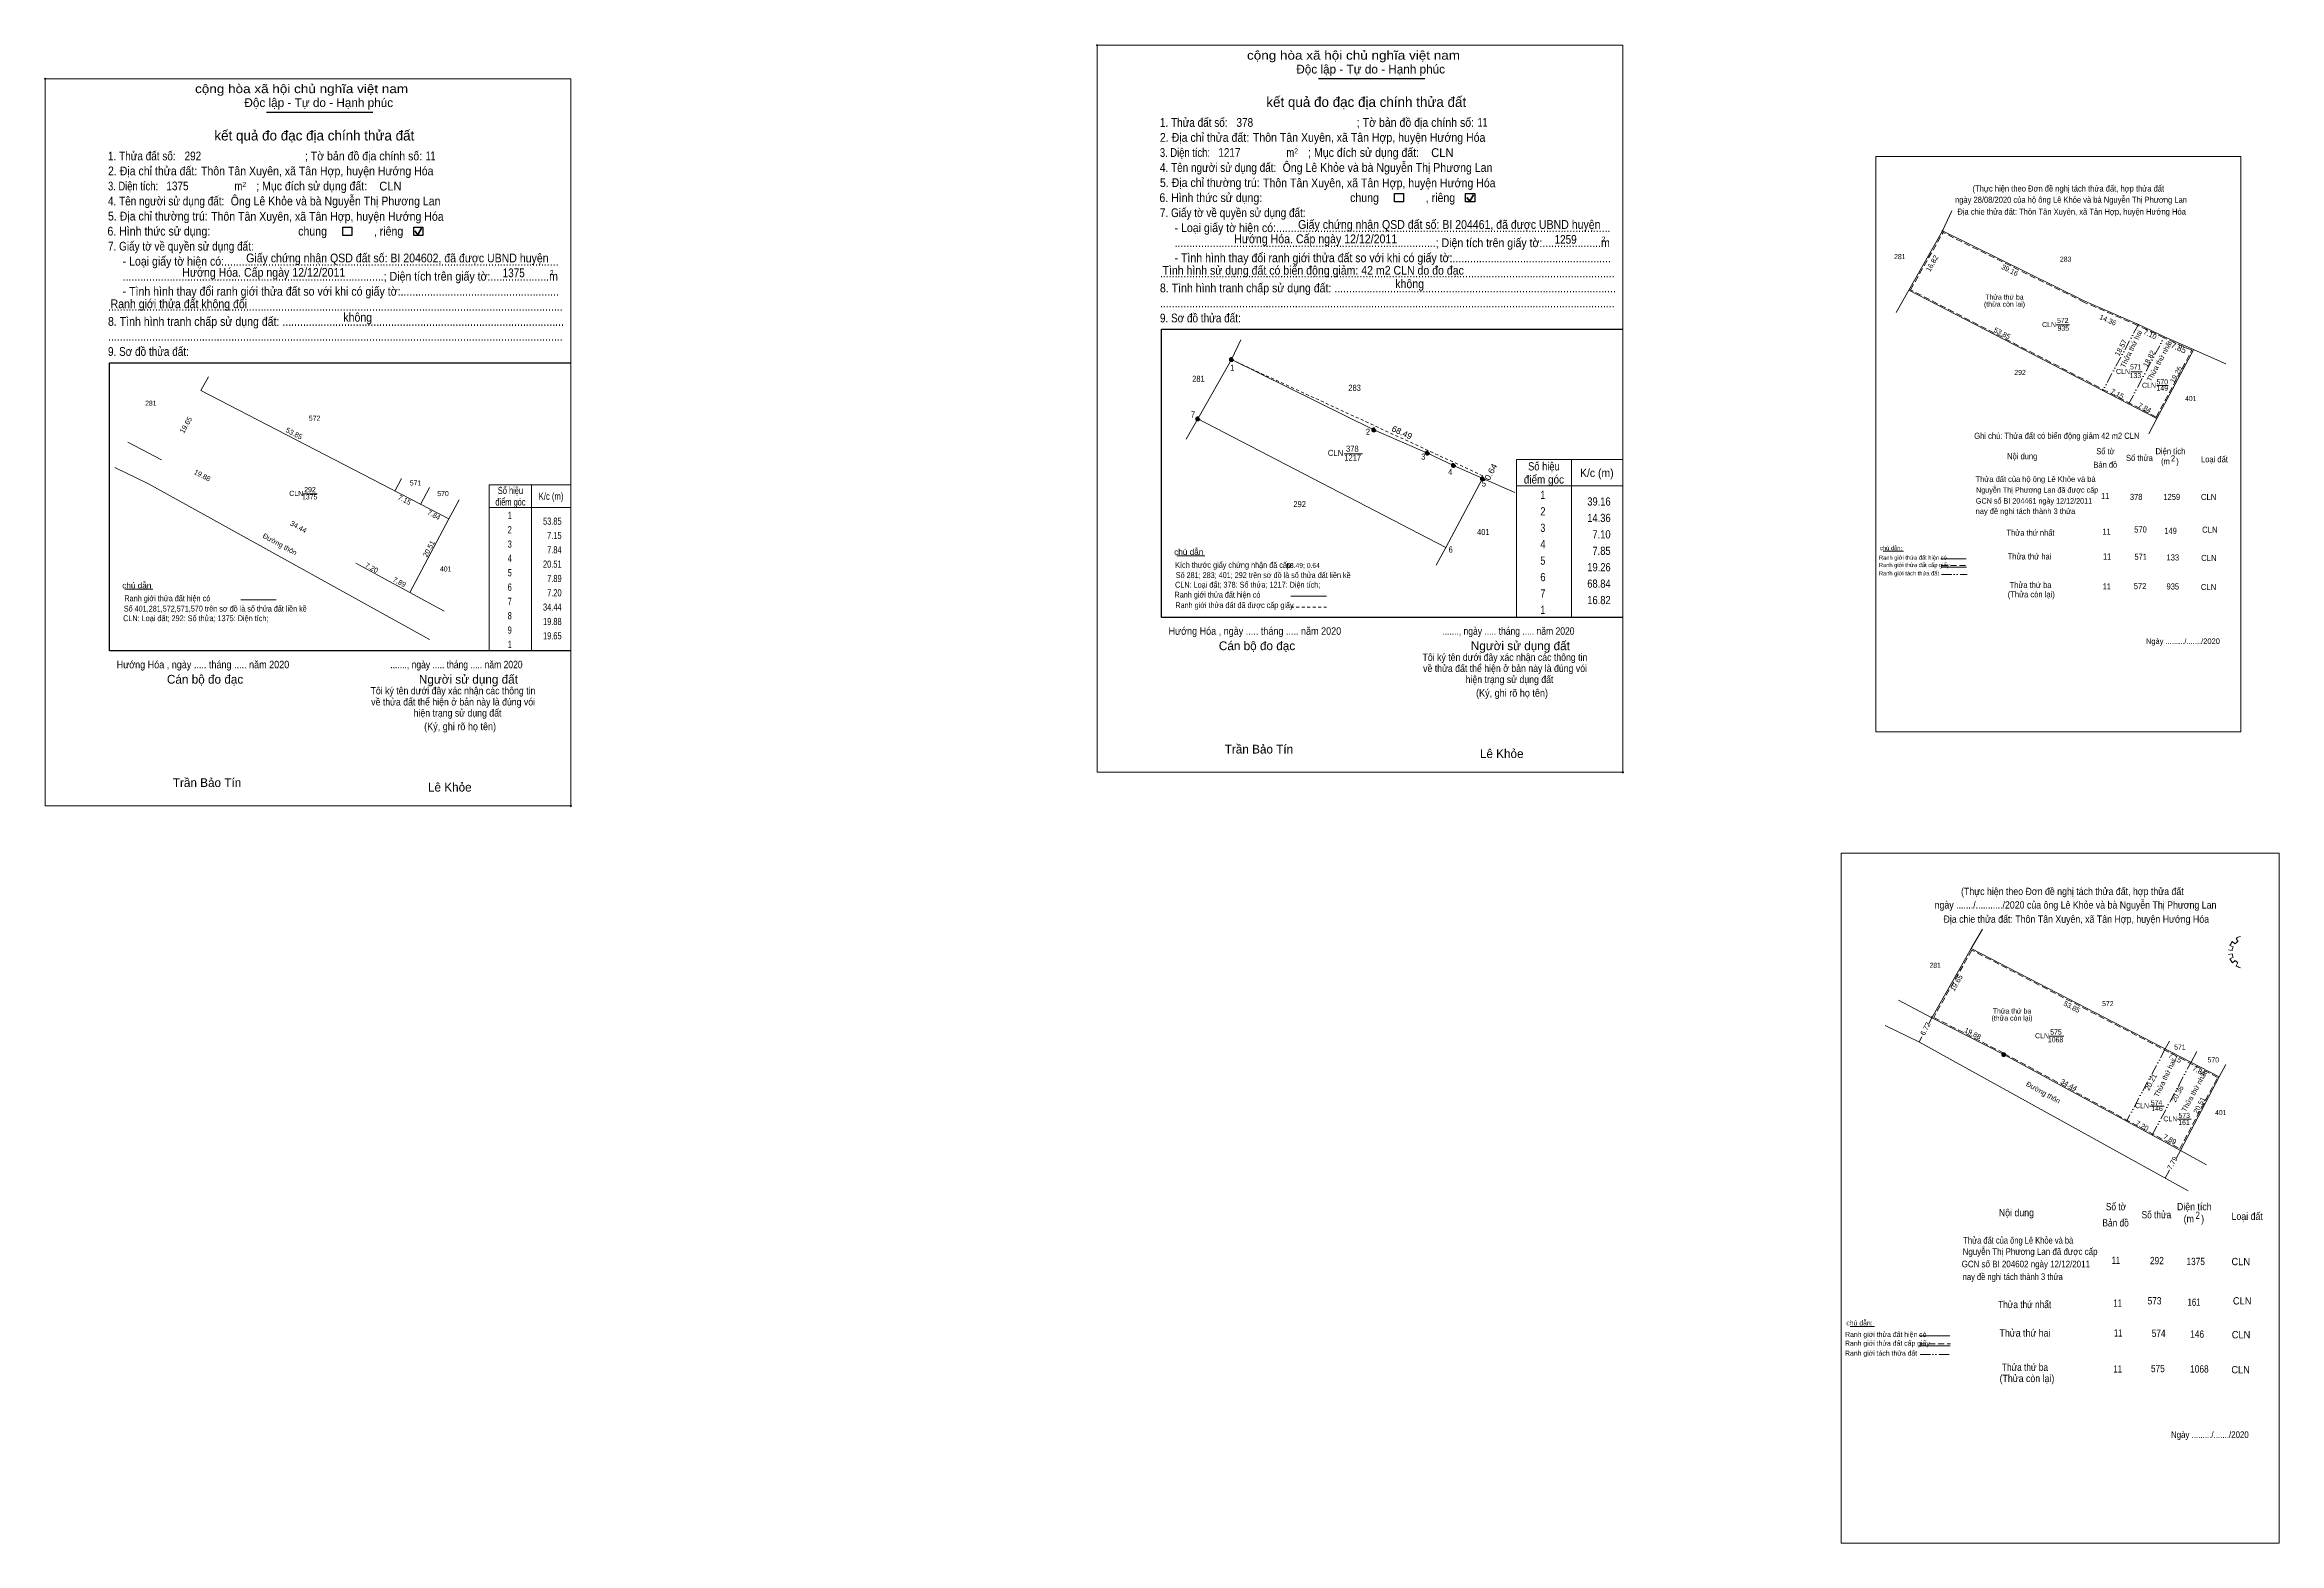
# Model space of a CAD drawing. Header units: metres. Extents: x 551046 to 552048, y 1840867 to 1841786.
# Drawn here: x 551046 to 551597, y 1840867 to 1841237 of the extents above; entities that cross this region are included whole.
import ezdxf
from ezdxf.enums import TextEntityAlignment as Align

# ---------------------------------------------------------------- set-up
doc = ezdxf.new("R2010")
doc.units = ezdxf.units.M
doc.header["$LTSCALE"] = 0.5
doc.header["$PDMODE"] = 32
doc.header["$PDSIZE"] = 0.25
for name, pattern in [('DASH_DOUBLE_DOT', [9.2, 5, -1.2, 0.3, -1.2, 0.3, -1.2]), ('MEDIUM_DASHED', [4.5, 3, -1.5]), ('SHORT_DASHED', [2.7, 1.5, -1.2])]:
    doc.linetypes.add(name, pattern=pattern)
for name, color, linetype, lineweight in [('10', 7, 'Continuous', 13), ('13', 7, 'Continuous', 13), ('17', 7, 'Continuous', 13), ('2', 7, 'Continuous', 25), ('5', 7, 'Continuous', 13), ('6', 7, 'Continuous', 13), ('63', 7, 'Continuous', 13)]:
    doc.layers.add(name, color=color, linetype=linetype, lineweight=lineweight)

msp = doc.modelspace()

# ---------------------------------------------------------------- hatches: boundary and pattern name
at = {"layer": '17'}
for points in [[(551339.1706, 1841158.8887, 1), (551338.1706, 1841158.8887, 1)], [(551330.8706, 1841144.2587, 1), (551329.8706, 1841144.2587, 1)], [(551374.2806, 1841141.5487, 1), (551373.2806, 1841141.5487, 1)], [(551387.4706, 1841135.8587, 1), (551386.4706, 1841135.8587, 1)], [(551393.8906, 1841132.8187, 1), (551392.8906, 1841132.8187, 1)], [(551401.0605, 1841129.5116, 1), (551400.0605, 1841129.5116, 1)]]:
    msp.add_hatch(color=256, dxfattribs=at).paths.add_polyline_path(points)
at = {"layer": '63'}
msp.add_hatch(color=256, dxfattribs=at).paths.add_polyline_path([(551529.5723, 1840987.5493, 1), (551528.5723, 1840987.5493, 1)])

# ---------------------------------------------------------------- linework, layer by layer
at = {"layer": '10'}
for p, q in [((551084.58, 1841151.25), (551086.52, 1841154.67)), ((551145.71, 1841119.6), (551084.58, 1841151.25)), ((551134.08, 1841129.62), (551132.4, 1841126.49)), ((551138.75, 1841123.2), (551140.97, 1841127.36))]:
    msp.add_line(p, q, dxfattribs=at)
msp.add_lwpolyline([(551136.11, 1841101.48), (551145.71, 1841119.6), (551148.24, 1841124.34)], dxfattribs=at)
at = {"layer": '13'}
msp.add_line((551109.8, 1841125.77), (551113.24, 1841125.77), dxfattribs=at)
at = {"layer": '17'}
for p, q in [((551516.29, 1841195.56), (551513.98, 1841190.62)), ((551340.95, 1841163.76), (551338.67, 1841158.89)), ((551330.37, 1841144.26), (551338.67, 1841158.89)), ((551330.37, 1841144.26), (551327.52, 1841139.24)), ((551391.5, 1841112.61), (551330.37, 1841144.26)), ((551074.88, 1841134.16), (551066.63, 1841138.5)), ((551366.45, 1841135.7), (551370.98, 1841135.7)), ((551325.19, 1841110.55), (551332.13, 1841110.55)), ((551499.36, 1841111.67), (551504.34, 1841111.67)), ((551065.85, 1841102.29), (551072.79, 1841102.29)), ((551136.11, 1841101.48), (551144.56, 1841096.89)), ((551491.22, 1840920.51), (551497.2, 1840920.51))]:
    msp.add_line(p, q, dxfattribs=at)
at = {"layer": '17', "linetype": 'SHORT_DASHED'}
msp.add_line((551338.67, 1841158.89), (551400.85, 1841130.17), dxfattribs=at)
at = {"layer": '17'}
for points in [[(551583.83, 1841157.83), (551575.26, 1841161.61), (551568.7, 1841164.55), (551562.28, 1841167.59), (551549.09, 1841173.28), (551513.98, 1841190.62)], [(551408.52, 1841126.1), (551399.95, 1841129.88), (551393.39, 1841132.82), (551386.97, 1841135.86), (551373.78, 1841141.55), (551338.67, 1841158.89)], [(551564.82, 1841140.58), (551566.81, 1841144.34), (551575.86, 1841161.34)], [(551063.36, 1841132.28), (551071.67, 1841128.26), (551141, 1841089.86)], [(551389.18, 1841108.24), (551391.5, 1841112.61), (551400.55, 1841129.61)], [(551122.84, 1841108.68), (551129.17, 1841105.24), (551136.11, 1841101.48)]]:
    msp.add_lwpolyline(points, dxfattribs=at)
at = {"layer": '17', "linetype": 'DASH_DOUBLE_DOT'}
for centre in [(551338.6706, 1841158.8887), (551330.3706, 1841144.2587), (551373.7806, 1841141.5487), (551386.9706, 1841135.8587), (551393.3906, 1841132.8187), (551400.5605, 1841129.5116)]:
    msp.add_circle(centre, 0.5, dxfattribs=at)
at = {"layer": '17'}
msp.add_point((551338.67, 1841158.89), dxfattribs=at)
at = {"layer": '2'}
for p, q in [((551360.15, 1841228.19), (551386.36, 1841228.19)), ((551100.81, 1841219.93), (551127.02, 1841219.93)), ((551321.45, 1841166.37), (551435.16, 1841166.37)), ((551062.11, 1841158.11), (551175.82, 1841158.11))]:
    msp.add_line(p, q, dxfattribs=at)
at = {"layer": '2', "lineweight": 35}
for p, q in [((551396.7, 1841198.89), (551397.44, 1841197.93)), ((551397.44, 1841197.93), (551398.34, 1841199.53)), ((551138.1, 1841189.67), (551139, 1841191.27)), ((551137.36, 1841190.63), (551138.1, 1841189.67))]:
    msp.add_line(p, q, dxfattribs=at)
at = {"layer": '2', "lineweight": 13}
for points in [[(551305.56, 1841236.41), (551435.16, 1841236.41), (551435.16, 1841057.14), (551305.56, 1841057.14)], [(551046.22, 1841228.15), (551175.82, 1841228.15), (551175.82, 1841048.88), (551046.22, 1841048.88)]]:
    msp.add_lwpolyline(points, close=True, dxfattribs=at)
at = {"layer": '2'}
for points in [[(551378.9, 1841199.84), (551381.13, 1841199.84), (551381.13, 1841197.77), (551378.9, 1841197.77)], [(551396.41, 1841199.84), (551398.64, 1841199.84), (551398.64, 1841197.77), (551396.41, 1841197.77)], [(551119.56, 1841191.58), (551121.79, 1841191.58), (551121.79, 1841189.51), (551119.56, 1841189.51)], [(551137.07, 1841191.58), (551139.3, 1841191.58), (551139.3, 1841189.51), (551137.07, 1841189.51)]]:
    msp.add_lwpolyline(points, close=True, dxfattribs=at)
for points in [[(551435.16, 1841095.35), (551321.45, 1841095.35), (551321.45, 1841166.37)], [(551175.82, 1841087.09), (551062.11, 1841087.09), (551062.11, 1841158.11)]]:
    msp.add_lwpolyline(points, dxfattribs=at)
for p in [(551305.56, 1841236.41), (551046.22, 1841228.15), (551435.16, 1841057.14), (551175.82, 1841048.88)]:
    msp.add_point(p, dxfattribs=at)
at = {"layer": '5'}
for points in [[(551497.52, 1841208.93), (551587.52, 1841208.93), (551587.52, 1841067.13), (551497.52, 1841067.13)], [(551489.01, 1841037.22), (551597.01, 1841037.22), (551597.01, 1840867.06), (551489.01, 1840867.06)]]:
    msp.add_lwpolyline(points, close=True, dxfattribs=at)
at = {"layer": '6'}
for p, q in [((551513.56, 1841109.75), (551519.82, 1841109.75)), ((551513.66, 1841107.73), (551519.92, 1841107.73)), ((551094.43, 1841099.68), (551103.2, 1841099.68)), ((551353.32, 1841100.57), (551362.09, 1841100.57)), ((551508.26, 1840918.2), (551515.77, 1840918.2)), ((551508.38, 1840915.78), (551515.89, 1840915.78))]:
    msp.add_line(p, q, dxfattribs=at)
at = {"layer": '6', "linetype": 'MEDIUM_DASHED'}
for p, q in [((551513.66, 1841108.15), (551519.96, 1841108.15)), ((551508.38, 1840916.28), (551515.94, 1840916.28))]:
    msp.add_line(p, q, dxfattribs=at)
at = {"layer": '6', "linetype": 'SHORT_DASHED'}
msp.add_line((551353.31, 1841097.87), (551362.14, 1841097.87), dxfattribs=at)
at = {"layer": '63'}
for p, q in [((551505.68, 1841175.99), (551513.98, 1841190.62)), ((551505.68, 1841175.99), (551502.58, 1841170.53)), ((551566.81, 1841144.34), (551505.68, 1841175.99)), ((551541.99, 1841167.43), (551545.26, 1841167.43)), ((551560.4, 1841155.92), (551563.17, 1841155.92)), ((551566.82, 1841152.52), (551569.59, 1841152.52)), ((551422.52, 1841134.23), (551422.52, 1841095.35)), ((551422.52, 1841134.23), (551422.52, 1841095.35)), ((551166.14, 1841128.05), (551166.14, 1841087.07)), ((551408.92, 1841127.75), (551435.16, 1841127.75)), ((551521.08, 1841013.7), (551523.81, 1841018.5)), ((551585.42, 1841015.44), (551586.08, 1841014.86)), ((551586.81, 1841015.49), (551586.34, 1841016.2)), ((551582.21, 1840982.05), (551521.08, 1841013.7)), ((551584.51, 1841013.39), (551585.37, 1841013.25)), ((551585.37, 1841012.38), (551584.51, 1841012.24)), ((551585.63, 1841014.12), (551584.85, 1841014.45)), ((551584.85, 1841011.17), (551585.63, 1841011.56)), ((551586.16, 1841010.74), (551585.48, 1841010.19)), ((551586.34, 1841009.45), (551586.78, 1841010.22)), ((551511.38, 1840996.61), (551503.13, 1841000.95)), ((551499.86, 1840994.73), (551508.17, 1840990.71)), ((551510.54, 1840995.02), (551511.38, 1840996.61)), ((551511.23, 1840996.94), (551511.38, 1840996.61)), ((551508.17, 1840990.71), (551574.5, 1840953.97)), ((551508.25, 1840990.66), (551508.91, 1840991.92)), ((551540.27, 1840992.07), (551543.9, 1840992.07)), ((551569.93, 1840990.86), (551568.9, 1840988.94)), ((551575.25, 1840985.65), (551576.67, 1840988.31)), ((551565.04, 1840974.86), (551568.59, 1840974.86)), ((551571.95, 1840971.66), (551575.26, 1840971.66)), ((551571.63, 1840962.12), (551572.61, 1840963.93)), ((551572.61, 1840963.93), (551579.1, 1840960.4)), ((551568.89, 1840957.08), (551569.96, 1840959.04))]:
    msp.add_line(p, q, dxfattribs=at)
at = {"layer": '63', "linetype": 'DASH_DOUBLE_DOT'}
for p, q in [((551562.28, 1841167.59), (551553.5, 1841151.23)), ((551559.85, 1841147.94), (551568.7, 1841164.55)), ((551513.74, 1841105.93), (551520.04, 1841105.93)), ((551568.9, 1840988.94), (551559.34, 1840971.13)), ((551565.67, 1840967.69), (551575.25, 1840985.65)), ((551508.48, 1840913.62), (551516.04, 1840913.62))]:
    msp.add_line(p, q, dxfattribs=at)
at = {"layer": '63', "linetype": 'MEDIUM_DASHED'}
for p, q in [((551566.69, 1841144.74), (551575.45, 1841161.2)), ((551581.8, 1840981.92), (551521.2, 1841013.3)), ((551572.48, 1840964.34), (551581.8, 1840981.92))]:
    msp.add_line(p, q, dxfattribs=at)
for points in [[(551566.69, 1841144.74), (551506.1, 1841176.12), (551514.1, 1841190.23)], [(551575.45, 1841161.2), (551568.57, 1841164.28), (551562.16, 1841167.32), (551548.96, 1841173.01), (551514.1, 1841190.23)], [(551521.2, 1841013.3), (551511.8, 1840996.73), (551529.21, 1840987.82), (551572.48, 1840964.34)]]:
    msp.add_lwpolyline(points, dxfattribs=at)
at = {"layer": '63'}
msp.add_lwpolyline([(551408.92, 1841134.23), (551435.16, 1841134.23), (551435.16, 1841095.35), (551408.92, 1841095.35)], close=True, dxfattribs=at)
for points in [[(551166.14, 1841087.07), (551155.71, 1841087.07), (551155.71, 1841128.05), (551166.14, 1841128.05)], [(551166.14, 1841128.05), (551175.82, 1841128.05), (551175.82, 1841087.07), (551166.14, 1841087.07)], [(551155.71, 1841122.4), (551166.14, 1841122.4), (551175.82, 1841122.4)], [(551521.08, 1841013.7), (551511.38, 1840996.61), (551529.07, 1840987.55), (551572.61, 1840963.93)], [(551572.61, 1840963.93), (551582.21, 1840982.05), (551583.83, 1840985.1)]]:
    msp.add_lwpolyline(points, dxfattribs=at)
msp.add_circle((551529.0723, 1840987.5493), 0.5, dxfattribs=at)
for centre, major_axis, start_param, end_param in [((551588.5254, 1841012.839), (4.0379, 0), 2.43958176, 2.72400246), ((551588.5254, 1841012.839), (3.1646, 0), 2.13373541, 2.44496261), ((551588.5254, 1841012.839), (4.0379, 0), 1.84955988, 2.13900916), ((551588.5254, 1841012.839), (4.0379, 0), 3.56988637, 3.85691866), ((551588.5254, 1841012.839), (3.1646, 0), 2.72368549, 3.01515824), ((551588.5254, 1841012.839), (3.1646, 0), 3.28229955, 3.56105054), ((551588.5254, 1841012.839), (3.1646, 0), 3.86077574, 4.13258255), ((551588.5024, 1841012.815), (4.0379, 0), 4.1470906, 4.43659307)]:
    msp.add_ellipse(centre, major_axis=major_axis, ratio=0.995001, start_param=start_param, end_param=end_param, dxfattribs=at)
msp.add_point((551513.98, 1841190.62), dxfattribs=at)

# ---------------------------------------------------------------- texts
at = {"layer": '13'}
for s, width, p in [('572', 0.85, (551112.645, 1841143.82)), ('CLN', 0.95, (551108.105, 1841125.29)), ('1375', 0.85, (551111.425, 1841124.42)), ('292', 0.85, (551111.505, 1841126.21)), ('571', 0.8, (551137.52, 1841127.86)), ('570', 0.85, (551144.3, 1841125.24))]:
    msp.add_text(s, height=1.25, dxfattribs=dict(at, width=width)).set_placement(p, align=Align.CENTER)
at = {"layer": '17'}
for s, height, width, p in [('281', 1.5, 0.8, (551330.54, 1841153.42)), ('283', 1.5, 0.85, (551369.035, 1841151.19)), ('281', 1.25, 0.8, (551072.27, 1841147.51)), ('CLN', 1.5, 0.95, (551364.35, 1841135.14)), ('378', 1.5, 0.85, (551368.47, 1841136.18)), ('292', 1.5, 0.85, (551355.5, 1841122.53)), ('401', 1.5, 0.8, (551400.77, 1841115.63)), ('401', 1.25, 0.8, (551144.95, 1841106.66))]:
    msp.add_text(s, height=height, dxfattribs=dict(at, width=width)).set_placement(p, align=Align.CENTER)
msp.add_text('Đường thôn', height=1.25, rotation=331.019, dxfattribs=at).set_placement((551103.7672, 1841112.8322), align=Align.CENTER)
at = {"layer": '2'}
for s, height, width, p in [('cộng hòa xã hội chủ nghĩa việt nam', 2.163, 1.15, (551342.51, 1841232.85)), ('cộng hòa xã hội chủ nghĩa việt nam', 2.163, 1.15, (551083.17, 1841224.59)), ('1. Thửa đất số:', 2.163, 0.85, (551321.04, 1841216.28)), ('; Tờ bản đồ địa chính số:', 2.163, 0.9, (551369.58, 1841216.28)), ('2. Địa chỉ thửa đất:', 2.163, 0.9, (551321.04, 1841212.59)), ('378', 2.16, 0.85, (551339.92, 1841216.28)), ('Thôn Tân Xuyên, xã Tân Hợp, huyện Hướng Hóa', 2.16, 0.9, (551343.97, 1841212.59)), ('11', 2.16, 0.75, (551399.37, 1841216.32)), ('1. Thửa đất số:', 2.163, 0.85, (551061.7, 1841208.02)), ('292', 2.16, 0.85, (551080.58, 1841208.02)), ('; Tờ bản đồ địa chính số:', 2.163, 0.9, (551110.24, 1841208.02)), ('11', 2.16, 0.75, (551140.03, 1841208.06)), ('4. Tên người sử dụng đất:', 2.163, 0.85, (551321.04, 1841205.17)), ('3. Diện tích:', 2.163, 0.8, (551321.04, 1841208.87)), ('1217', 2.16, 0.85, (551335.44, 1841208.89)), ('Ông Lê Khỏe và bà Nguyễn Thị Phương Lan', 2.16, 0.9, (551351.29, 1841205.17)), ('m', 2.163, 0.8, (551352.23, 1841208.87)), ('2', 1.236, 0.8, (551354.17, 1841209.73)), ('; Mục đích sử dụng đất:', 2.163, 0.9, (551357.58, 1841208.87)), ('CLN', 2.16, 0.95, (551387.92, 1841208.85)), ('3. Diện tích:', 2.163, 0.8, (551061.7, 1841200.61)), ('2. Địa chỉ thửa đất:', 2.163, 0.9, (551061.7, 1841204.33)), ('1375', 2.16, 0.85, (551076.1, 1841200.63)), ('Thôn Tân Xuyên, xã Tân Hợp, huyện Hướng Hóa', 2.16, 0.9, (551084.63, 1841204.33)), ('m', 2.163, 0.8, (551092.89, 1841200.61)), ('2', 1.236, 0.8, (551094.83, 1841201.47)), ('; Mục đích sử dụng đất:', 2.163, 0.9, (551098.24, 1841200.61)), ('CLN', 2.16, 0.95, (551128.58, 1841200.59)), ('5. Địa chỉ thường trú:', 2.163, 0.9, (551321.04, 1841201.45)), ('Thôn Tân Xuyên, xã Tân Hợp, huyện Hướng Hóa', 2.16, 0.9, (551346.47, 1841201.38)), ('4. Tên người sử dụng đất:', 2.163, 0.85, (551061.7, 1841196.91)), ('Ông Lê Khỏe và bà Nguyễn Thị Phương Lan', 2.16, 0.9, (551091.95, 1841196.91)), ('6. Hình thức sử dụng:', 2.163, 0.9, (551320.91, 1841197.74)), ('chung                , riêng', 2.163, 0.9, (551367.93, 1841197.74)), ('6. Hình thức sử dụng:', 2.163, 0.9, (551061.57, 1841189.48)), ('5. Địa chỉ thường trú:', 2.163, 0.9, (551061.7, 1841193.19)), ('Thôn Tân Xuyên, xã Tân Hợp, huyện Hướng Hóa', 2.16, 0.9, (551087.13, 1841193.12)), ('chung                , riêng', 2.163, 0.9, (551108.59, 1841189.48)), ('7. Giấy tờ về quyền sử dụng đất:', 2.163, 0.85, (551321.04, 1841194.03)), ('     - Loại giấy tờ hiện có:..................................................................................................................', 2.163, 0.9, (551321.04, 1841190.33)), ('Giấy chứng nhận QSD đất số: BI 204461, đã được UBND huyện', 2.16, 0.9, (551355.11, 1841191.13)), ('7. Giấy tờ về quyền sử dụng đất:', 2.163, 0.85, (551061.7, 1841185.77)), ('     .........................................................................................; Diện tích trên giấy tờ:....................m', 2.163, 0.9, (551321.04, 1841186.62)), ('Hướng Hóa. Cấp ngày 12/12/2011', 2.17, 0.9, (551339.35, 1841187.58)), ('1259', 2.16, 0.85, (551418.33, 1841187.46)), ('2', 1.236, 0.8, (551429.97, 1841187.99)), ('     - Loại giấy tờ hiện có:..................................................................................................................', 2.163, 0.9, (551061.7, 1841182.07)), ('     .........................................................................................; Diện tích trên giấy tờ:....................m', 2.163, 0.9, (551061.7, 1841178.36)), ('Hướng Hóa. Cấp ngày 12/12/2011', 2.17, 0.9, (551080.01, 1841179.32)), ('Giấy chứng nhận QSD đất số: BI 204602, đã được UBND huyện', 2.16, 0.9, (551095.77, 1841182.87)), ('1375', 2.16, 0.85, (551158.99, 1841179.2)), ('2', 1.236, 0.8, (551170.63, 1841179.73)), ('Tình hình sử dụng đất có biến động giảm: 42 m2 CLN do đo đạc', 2.16, 0.9, (551321.68, 1841179.83)), ('     - Tình hình thay đổi ranh giới thửa đất so với khi có giấy tờ:......................................................', 2.163, 0.9, (551321.04, 1841182.91)), ('     - Tình hình thay đổi ranh giới thửa đất so với khi có giấy tờ:......................................................', 2.163, 0.9, (551061.7, 1841174.65)), ('8. Tình hình tranh chấp sử dụng đất: ................................................................................................', 2.163, 0.9, (551321.04, 1841175.48)), ('...........................................................................................................................................................', 2.163, 0.9, (551321.04, 1841179.2)), ('không', 2.163, 0.9, (551379.06, 1841176.51)), ('8. Tình hình tranh chấp sử dụng đất: ................................................................................................', 2.163, 0.9, (551061.7, 1841167.22)), ('...........................................................................................................................................................', 2.163, 0.9, (551061.7, 1841170.94)), ('Ranh giới thửa đất không đổi', 2.16, 0.9, (551062.34, 1841171.57)), ('không', 2.163, 0.9, (551119.72, 1841168.25)), ('9. Sơ đồ thửa đất:', 2.163, 0.85, (551321.04, 1841168.07)), ('...........................................................................................................................................................', 2.163, 0.9, (551321.04, 1841171.79)), ('...........................................................................................................................................................', 2.163, 0.9, (551061.7, 1841163.53)), ('9. Sơ đồ thửa đất:', 2.163, 0.85, (551061.7, 1841159.81)), ('Hướng Hóa , ngày ..... tháng ..... năm 2020', 1.85, 0.9, (551323.17, 1841091.05)), ('......., ngày ..... tháng ..... năm 2020', 1.85, 0.85, (551390.64, 1841091.05)), ('Hướng Hóa , ngày ..... tháng ..... năm 2020', 1.85, 0.9, (551063.83, 1841082.79)), ('......., ngày ..... tháng ..... năm 2020', 1.85, 0.85, (551131.3, 1841082.79)), ('(Ký, ghi rõ họ tên)', 1.854, 0.9, (551398.98, 1841075.79)), ('(Ký, ghi rõ họ tên)', 1.854, 0.9, (551139.64, 1841067.53))]:
    msp.add_text(s, height=height, dxfattribs=dict(at, width=width)).set_placement(p)
for s, height, p in [('Độc lập - Tự do - Hạnh phúc', 2.163, (551354.67, 1841229.43)), ('Độc lập - Tự do - Hạnh phúc', 2.163, (551095.33, 1841221.17)), ('Cán bộ đo đạc', 2.163, (551335.57, 1841087.26)), ('Người sử dụng đất', 2.163, (551397.69, 1841087.26)), ('Cán bộ đo đạc', 2.163, (551076.23, 1841079)), ('Người sử dụng đất', 2.163, (551138.35, 1841079)), ('Trần Bảo Tín', 2.16, (551337.03, 1841061.78)), ('Lê Khỏe', 2.16, (551399.93, 1841060.66)), ('Trần Bảo Tín', 2.16, (551077.69, 1841053.52)), ('Lê Khỏe', 2.16, (551140.59, 1841052.4))]:
    msp.add_text(s, height=height, dxfattribs=at).set_placement(p)
for s, height, p in [('kết quả đo đạc địa chính thửa đất', 2.473, (551371.91, 1841221.18)), ('kết quả đo đạc địa chính thửa đất', 2.473, (551112.57, 1841212.92)), ('68.49; 0.64', 1.2, (551356.33, 1841107.55)), ('.', 0.6182, (551435.1438, 1841056.8)), ('.', 0.6182, (551175.8038, 1841048.54))]:
    msp.add_text(s, height=height, dxfattribs=at).set_placement(p, align=Align.CENTER)
at = {"layer": '2', "width": 0.9}
for s, p in [('Tôi ký tên dưới đây xác nhận các thông tin', (551406.1, 1841084.62)), ('về thửa đất thể hiện ở bản này là đúng vói', (551406.13, 1841081.88)), ('hiện trạng sử dụng đất', (551407.23, 1841079.15)), ('Tôi ký tên dưới đây xác nhận các thông tin', (551146.755, 1841076.36)), ('về thửa đất thể hiện ở bản này là đúng vói', (551146.79, 1841073.62)), ('hiện trạng sử dụng đất', (551147.875, 1841070.89))]:
    msp.add_text(s, height=1.787, dxfattribs=at).set_placement(p, align=Align.CENTER)
at = {"layer": '6', "width": 0.9}
for s, height, p in [('(Thực hiện theo Đơn đề nghị tách thửa đất, hợp thửa đất ', 1.5, (551545.255, 1841200.33)), ('ngày 28/08/2020 của hộ ông Lê Khỏe và bà Nguyễn Thị Phương Lan', 1.5, (551545.65, 1841197.55)), ('Địa chie thửa đất: Thôn Tân Xuyên, xã Tân Hợp, huyện Hướng Hóa', 1.5, (551545.805, 1841194.63)), ('Ngày ........./......./2020', 1.35, (551573.25, 1841088.79)), ('ngày ......./.........../2020 của ông Lê Khỏe và bà Nguyễn Thị Phương Lan', 1.8, (551546.77, 1841023.55)), ('(Thực hiện theo Đơn đề nghị tách thửa đất, hợp thửa đất ', 1.8, (551546.29, 1841026.89)), ('Địa chie thửa đất: Thôn Tân Xuyên, xã Tân Hợp, huyện Hướng Hóa', 1.8, (551546.955, 1841020.05)), ('Ngày ........./......./2020', 1.62, (551579.89, 1840893.04))]:
    msp.add_text(s, height=height, dxfattribs=at).set_placement(p, align=Align.CENTER)
at = {"layer": '6'}
for s, height, width, p in [('Ghi chú: Thửa đất có biến động giảm 42 m2 CLN', 1.5, 0.9, (551521.79, 1841139.36)), ('Nội dung', 1.5, 0.9, (551529.89, 1841134.34)), ('Số tờ', 1.5, 0.85, (551551.88, 1841135.56)), ('Diện tích', 1.5, 0.9, (551566.49, 1841135.57)), ('Bản đồ', 1.5, 0.85, (551551.18, 1841132.23)), ('Số thửa', 1.5, 0.85, (551559.23, 1841133.91)), ('(m   )', 1.5, 0.9, (551567.86, 1841133.08)), ('2', 1.5, 0.8, (551570.3, 1841133.79)), ('Loại đất', 1.5, 0.9, (551577.7, 1841133.58)), ('Thửa đất của hộ ông Lê Khỏe và bà ', 1.36, 0.85, (551522.13, 1841128.76)), ('GCN số BI 204461 ngày 12/12/2011', 1.36, 0.9, (551522.19, 1841123.38)), ('Nguyễn Thị Phương Lan đã được cấp', 1.36, 0.9, (551522.24, 1841126.08)), ('11', 1.5, 0.75, (551553.08, 1841124.54)), ('378', 1.5, 0.85, (551560.18, 1841124.29)), ('1259', 1.5, 0.85, (551568.44, 1841124.3)), ('CLN', 1.5, 0.95, (551577.69, 1841124.28)), ('nay đề nghi tách thành 3 thửa', 1.36, 0.85, (551522.14, 1841120.85)), ('Thửa thứ nhất', 1.5, 0.85, (551529.74, 1841115.46)), ('11', 1.5, 0.75, (551553.44, 1841115.73)), ('570', 1.5, 0.85, (551561.25, 1841116.26)), ('149', 1.5, 0.85, (551568.66, 1841115.93)), ('CLN', 1.5, 0.95, (551577.98, 1841116.21)), ('chú dẫn', 1.44, 1.05, (551324.55, 1841110.75)), ('Kích thước giấy chứng nhận đã cấp:', 1.44, 0.9, (551324.81, 1841107.54)), ('Ranh giới thửa đất cấp giấy', 1.029, 0.9, (551498.29, 1841107.73)), ('Ranh giới thửa đất hiện có ', 1.029, 0.9, (551498.31, 1841109.55)), ('Thửa thứ hai', 1.5, 0.9, (551530.04, 1841109.62)), ('11', 1.5, 0.75, (551553.55, 1841109.61)), ('571', 1.5, 0.8, (551561.3, 1841109.53)), ('133', 1.5, 0.85, (551569.21, 1841109.37)), ('CLN', 1.5, 0.95, (551577.75, 1841109.25)), ('chú dẫn', 1.44, 1.05, (551065.21, 1841102.49)), ('CLN: Loại đất; 378: Số thửa; 1217: Diện tích;', 1.44, 0.9, (551324.77, 1841102.67)), ('Số 281; 283; 401; 292 trên sơ đồ là số thửa đất liền kề', 1.44, 0.85, (551324.94, 1841105.04)), ('Ranh giới tách thửa đất', 1.029, 0.9, (551498.29, 1841105.69)), ('Thửa thứ ba', 1.5, 0.85, (551530.52, 1841102.57)), ('11', 1.5, 0.75, (551553.47, 1841102.22)), ('572', 1.5, 0.85, (551561.14, 1841102.3)), ('935', 1.5, 0.85, (551569.21, 1841102.22)), ('CLN', 1.5, 0.95, (551577.67, 1841102.07)), ('Số 401,281,572,571,570 trên sơ đồ là số thửa đất liền kề', 1.44, 0.85, (551065.6, 1841096.78)), ('Ranh giới thửa đất hiện có ', 1.44, 0.9, (551065.74, 1841099.32)), ('Ranh giới thửa đất hiện có ', 1.44, 0.9, (551324.63, 1841100.21)), ('Ranh giới thửa đất đã được cấp giấy', 1.44, 0.85, (551324.85, 1841097.63)), ('(Thửa còn lại)', 1.5, 0.9, (551530.05, 1841100.27)), ('CLN: Loại đất; 292: Số thửa; 1375: Diện tích;', 1.44, 0.9, (551065.43, 1841094.41)), ('Nội dung', 1.8, 0.9, (551527.86, 1840947.7)), ('Số tờ', 1.8, 0.85, (551554.25, 1840949.16)), ('Số thửa', 1.8, 0.85, (551563.07, 1840947.18)), ('Diện tích', 1.8, 0.9, (551571.78, 1840949.17)), ('2', 1.8, 0.8, (551576.35, 1840947.04)), ('Loại đất', 1.8, 0.9, (551585.23, 1840946.79)), ('Bản đồ', 1.8, 0.85, (551553.41, 1840945.17)), ('(m   )', 1.8, 0.9, (551573.42, 1840946.19)), ('Nguyễn Thị Phương Lan đã được cấp', 1.632, 0.9, (551518.93, 1840938.17)), ('Thửa đất của ông Lê Khỏe và bà ', 1.63, 0.85, (551519.11, 1840940.95)), ('11', 1.8, 0.75, (551555.69, 1840935.94)), ('292', 1.8, 0.85, (551565.13, 1840935.87)), ('GCN số BI 204602 ngày 12/12/2011', 1.63, 0.9, (551518.71, 1840935.1)), ('nay đề nghi tách thành 3 thửa', 1.632, 0.85, (551518.97, 1840931.96)), ('1375', 1.8, 0.85, (551574.12, 1840935.65)), ('CLN', 1.8, 0.95, (551585.22, 1840935.63)), ('Thửa thứ nhất', 1.8, 0.85, (551527.68, 1840925.04)), ('11', 1.8, 0.75, (551556.12, 1840925.37)), ('573', 1.8, 0.85, (551564.55, 1840925.95)), ('161', 1.8, 0.8, (551574.38, 1840925.61)), ('CLN', 1.8, 0.95, (551585.57, 1840925.94)), ('Ranh giới thửa đất cấp giấy', 1.234, 0.9, (551489.94, 1840915.77)), ('Ranh giới thửa đất hiện có ', 1.234, 0.9, (551489.96, 1840917.95)), ('Thửa thứ hai', 1.8, 0.9, (551528.04, 1840918.03)), ('11', 1.8, 0.75, (551556.25, 1840918.02)), ('574', 1.8, 0.85, (551565.55, 1840917.93)), ('146', 1.8, 0.85, (551575.04, 1840917.73)), ('CLN', 1.8, 0.95, (551585.29, 1840917.59)), ('Ranh giới tách thửa đất', 1.234, 0.9, (551489.94, 1840913.32)), ('Thửa thứ ba', 1.8, 0.85, (551528.61, 1840909.57)), ('11', 1.8, 0.75, (551556.15, 1840909.15)), ('575', 1.8, 0.85, (551565.36, 1840909.25)), ('1068', 1.8, 0.85, (551575.04, 1840909.15)), ('CLN', 1.8, 0.95, (551585.19, 1840908.97)), ('(Thửa còn lại)', 1.8, 0.9, (551528.05, 1840906.81))]:
    msp.add_text(s, height=height, dxfattribs=dict(at, width=width)).set_placement(p)
for height, p in [(1.029, (551498.55, 1841111.91)), (1.234, (551490.25, 1840920.78))]:
    msp.add_text('chú dẫn:', height=height, dxfattribs=at).set_placement(p)
at = {"layer": '63'}
for s, height, width, p in [('281', 1.25, 0.8, (551503.45, 1841183.66)), ('283', 1.25, 0.85, (551544.335, 1841183.03)), ('Thửa thứ ba', 1.25, 0.85, (551529.255, 1841173.69)), ('(thửa còn lại)', 1.25, 0.9, (551529.26, 1841171.94)), ('572', 1.25, 0.85, (551543.635, 1841167.92)), ('CLN', 1.25, 0.95, (551540.245, 1841166.91)), ('935', 1.25, 0.85, (551543.755, 1841166.01)), ('292', 1.25, 0.85, (551533.095, 1841155.11)), ('CLN', 1.25, 0.95, (551558.475, 1841155.35)), ('133', 1.25, 0.85, (551561.545, 1841154.33)), ('571', 1.25, 0.8, (551561.61, 1841156.48)), ('CLN', 1.25, 0.95, (551564.885, 1841151.95)), ('570', 1.25, 0.85, (551568.16, 1841152.78)), ('149', 1.25, 0.85, (551568.17, 1841151.23)), ('401', 1.25, 0.8, (551575.19, 1841148.67)), ('1217', 1.5, 0.85, (551368.57, 1841133.99)), ('điểm góc', 2.025, 0.9, (551415.71, 1841128.33)), ('Số hiệu', 2.025, 0.85, (551415.71, 1841131.57)), ('K/c (m)', 2.025, 0.95, (551428.755, 1841129.95)), ('điểm góc', 1.766, 0.75, (551160.925, 1841122.92)), ('Số hiệu', 1.766, 0.75, (551160.92, 1841125.75)), ('K/c (m)', 1.766, 0.8, (551170.93, 1841124.33)), (' 1', 2.025, 0.75, (551415.14, 1841124.52)), (' 1', 1.766, 0.65, (551160.495, 1841119.6)), (' 2', 2.025, 0.85, (551415.145, 1841120.47)), (' 3', 1.766, 0.7, (551160.495, 1841112.53)), (' 2', 1.766, 0.75, (551160.495, 1841116.06)), (' 4', 2.025, 0.85, (551415.14, 1841112.37)), (' 3', 2.025, 0.8, (551415.14, 1841116.42)), (' 4', 1.766, 0.75, (551160.49, 1841109)), (' 5', 2.025, 0.8, (551415.145, 1841108.32)), (' 5', 1.766, 0.7, (551160.5, 1841105.47)), (' 6', 1.766, 0.75, (551160.495, 1841101.93)), (' 6', 2.025, 0.85, (551415.145, 1841104.27)), (' 7', 1.766, 0.7, (551160.5, 1841098.4)), (' 7', 2.025, 0.8, (551415.145, 1841100.22)), (' 1', 2.025, 0.75, (551415.14, 1841096.17)), (' 9', 1.766, 0.75, (551160.5, 1841091.33)), (' 8', 1.766, 0.7, (551160.5, 1841094.87)), (' 1', 1.766, 0.65, (551160.495, 1841087.8)), ('281', 1.25, 0.8, (551512.18, 1841008.94)), ('Thửa thứ ba', 1.25, 0.85, (551531.105, 1840997.68)), ('572', 1.25, 0.85, (551554.735, 1840999.5)), ('(thửa còn lại)', 1.25, 0.9, (551531.11, 1840995.93)), ('CLN', 1.25, 0.95, (551538.515, 1840991.58)), ('575', 1.25, 0.85, (551541.955, 1840992.5)), ('1068', 1.25, 0.85, (551541.855, 1840990.57)), ('571', 1.25, 0.8, (551572.51, 1840988.77)), ('570', 1.25, 0.85, (551580.74, 1840985.62)), ('574', 1.25, 0.85, (551566.76, 1840975.05)), ('CLN', 1.25, 0.95, (551563.165, 1840974.34)), ('146', 1.25, 0.85, (551566.875, 1840973.62)), ('CLN', 1.25, 0.95, (551570.155, 1840971.1)), ('573', 1.25, 0.85, (551573.565, 1840971.93)), ('161', 1.25, 0.8, (551573.51, 1840970.21)), ('401', 1.25, 0.8, (551582.58, 1840972.63))]:
    msp.add_text(s, height=height, dxfattribs=dict(at, width=width)).set_placement(p, align=Align.CENTER)
for s, height, rotation, p in [('16.82', 1.25, 60.433, (551511.9575, 1841182.3116)), ('39.16', 1.25, 333.716, (551530.2982, 1841180.3725)), ('14.36', 1.25, 336.665, (551554.5074, 1841168.0872)), ('53.85', 1.25, 332.626, (551528.3776, 1841164.8278)), ('18.57', 1.25, 61.779, (551558.4933, 1841161.5395)), ('7.10', 1.25, 334.661, (551564.8875, 1841164.582)), ('18.82', 1.25, 61.951, (551565.4376, 1841158.8511)), ('7.85', 1.5, 335.852, (551571.9032, 1841161.1426)), ('19.26', 1.25, 61.971, (551572.0868, 1841154.9013)), ('7.15', 1.25, 332.611, (551556.7825, 1841149.9164)), ('7.84', 1.25, 332.65, (551563.5729, 1841146.4671)), ('19.65', 1.25, 60.421, (551081.4666, 1841142.4715)), ('53.85', 1.25, 332.626, (551107.2976, 1841140.1178)), ('19.88', 1.25, 332.881, (551084.6701, 1841129.7771)), ('7.15', 1.25, 332.611, (551134.5225, 1841123.7564)), ('7.84', 1.25, 332.65, (551141.7429, 1841120.0371)), ('34.44', 1.25, 331.522, (551108.362, 1841117.1037)), ('20.51', 1.25, 62.085, (551141.3635, 1841111.9474)), ('7.20', 1.25, 331.478, (551126.4116, 1841107.0177)), ('7.89', 1.25, 331.552, (551133.2623, 1841103.4953)), ('19.65', 1.25, 60.421, (551517.9566, 1841004.9115)), ('53.85', 1.25, 332.626, (551545.5676, 1840998.7578)), ('6.72', 1.25, 62.253, (551510.3043, 1840993.619)), ('19.88', 1.25, 332.881, (551521.1601, 1840992.2171)), ('7.15', 1.25, 332.611, (551571.0125, 1840986.1964)), ('20.21', 1.25, 61.774, (551565.8947, 1840980.4744)), ('7.84', 1.25, 332.65, (551576.9629, 1840982.9771)), ('Đường thôn', 1.25, 331.019, (551538.4972, 1840977.6622)), ('34.44', 1.25, 331.522, (551544.852, 1840979.5437)), ('20.36', 1.25, 61.924, (551572.4586, 1840977.5809)), ('20.51', 1.25, 62.085, (551577.8535, 1840974.7574)), ('7.20', 1.25, 331.478, (551562.9016, 1840969.4577)), ('7.89', 1.25, 331.552, (551569.7123, 1840966.1153)), ('7.79', 1.25, 61.495, (551571.1764, 1840960.4917))]:
    msp.add_text(s, height=height, rotation=rotation, dxfattribs=at).set_placement(p, align=Align.CENTER)
for s, height, rotation, width, p in [('Thửa thứ hai', 1.25, 64.295, 0.95, (551561.0781, 1841161.2439)), ('Thửa thứ nhất', 1.25, 61.545, 0.95, (551567.998, 1841158.2172)), ('68.49', 1.5, 335.209, 1.05, (551380.4005, 1841140.2497)), ('0.64', 1.5, 61.971, 1.1, (551403.2834, 1841130.8376)), ('Thửa thứ hai', 1.25, 64.295, 0.95, (551569.3281, 1840981.4439)), ('Thửa thứ nhất', 1.25, 61.545, 0.95, (551576.578, 1840978.1472))]:
    msp.add_text(s, height=height, rotation=rotation, dxfattribs=dict(at, width=width)).set_placement(p, align=Align.CENTER)
for s, height, width, p in [(' 1', 1.5, 0.75, (551339.35, 1841156.14)), (' 7', 1.5, 0.8, (551329.69, 1841144.61)), (' 2', 1.5, 0.85, (551372.84, 1841140.35)), (' 3', 1.5, 0.8, (551386.47, 1841134.21)), (' 4', 1.5, 0.85, (551393.14, 1841130.48)), (' 5', 1.5, 0.8, (551401.41, 1841127.61)), ('39.16', 2.025, 0.85, (551432.16, 1841122.9)), ('53.85', 1.766, 0.75, (551173.53, 1841118.18)), ('14.36', 2.025, 0.85, (551432.16, 1841118.85)), ('7.15', 1.766, 0.75, (551173.52, 1841114.65)), ('7.10', 2.025, 0.85, (551432.15, 1841114.8)), ('20.51', 1.766, 0.75, (551173.53, 1841107.59)), ('7.84', 1.766, 0.75, (551173.53, 1841111.12)), (' 6', 1.5, 0.85, (551393.25, 1841111.33)), ('19.26', 2.025, 0.85, (551432.16, 1841106.7)), ('7.85', 2.025, 0.85, (551432.15, 1841110.75)), ('7.89', 1.766, 0.75, (551173.53, 1841104.05)), ('68.84', 2.025, 0.85, (551432.16, 1841102.65)), ('34.44', 1.766, 0.75, (551173.53, 1841096.99)), ('7.20', 1.766, 0.75, (551173.53, 1841100.52)), ('16.82', 2.025, 0.85, (551432.16, 1841098.6)), ('19.88', 1.766, 0.75, (551173.53, 1841093.45)), ('19.65', 1.766, 0.75, (551173.53, 1841089.92))]:
    msp.add_text(s, height=height, dxfattribs=dict(at, width=width)).set_placement(p, align=Align.RIGHT)

doc.saveas('drawing.dxf')
